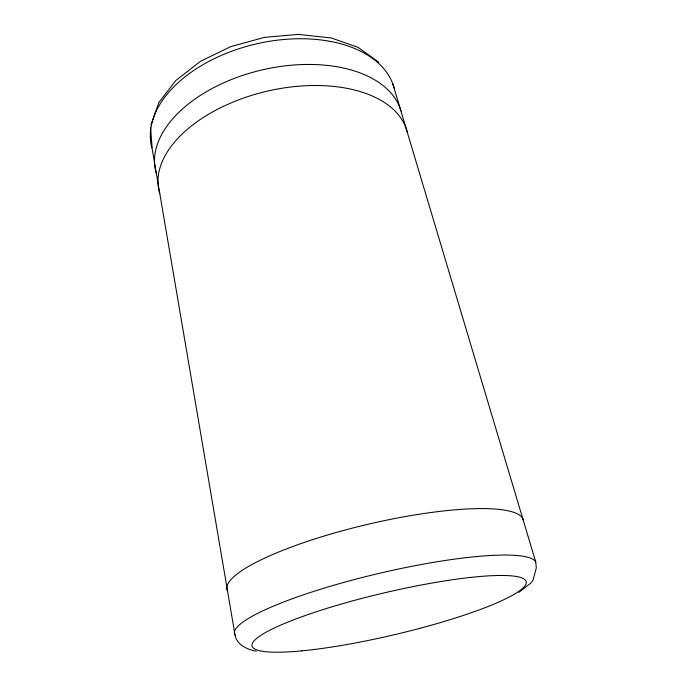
<?xml version="1.0" encoding="UTF-8"?>
<svg xmlns="http://www.w3.org/2000/svg" width="687" height="687" viewBox="0 0 687 687"><rect width="100%" height="100%" fill="white"/><g stroke="black" fill="none" stroke-linecap="round" stroke-linejoin="round"><path stroke-width="1.03" d="M151.02 124.965L158.92 102.397L175.778 80.525L200.501 61.306L230.72 46.63L264.547 37.356M518.84 592.374L530.725 583.203L532.957 580.283L536.307 567.934L535.74 562L392.844 84.003M298.39 34.393L331.409 37.991L358.107 47.369L378.631 62.165M264.435 37.364L298.888 34.35M256.251 651.242C247.586 649.55 236.826 644.973 235.083 635.26L152.188 149.002A124.785 75.871 -13.2 0 1 252.275 44.87A124.785 75.871 -13.2 0 1 394.123 88.022M150.616 127.464L152.076 147.714M159.779 193.519A127.542 72.393 -13.2 0 1 263.43 92.075A127.542 72.393 -13.2 0 1 407.176 131.698M156.361 173.493A126.305 73.981 -13.2 0 1 257.445 71.053A126.305 73.981 -13.2 0 1 400.993 110.942M227.603 591.37A152.239 31.456 -13.2 0 1 363.99 525.229A152.239 31.456 -13.2 0 1 523.417 520.488M235.083 635.26A154.97 25.84 -13.2 0 1 370.963 575.32A154.97 25.84 -13.2 0 1 535.74 562M301.808 650.855A140.801 21.529 -13.2 0 0 524.267 586.689A140.801 21.529 -13.2 0 0 340.692 604.242A140.801 21.529 -13.2 0 0 301.808 650.855"/></g></svg>
